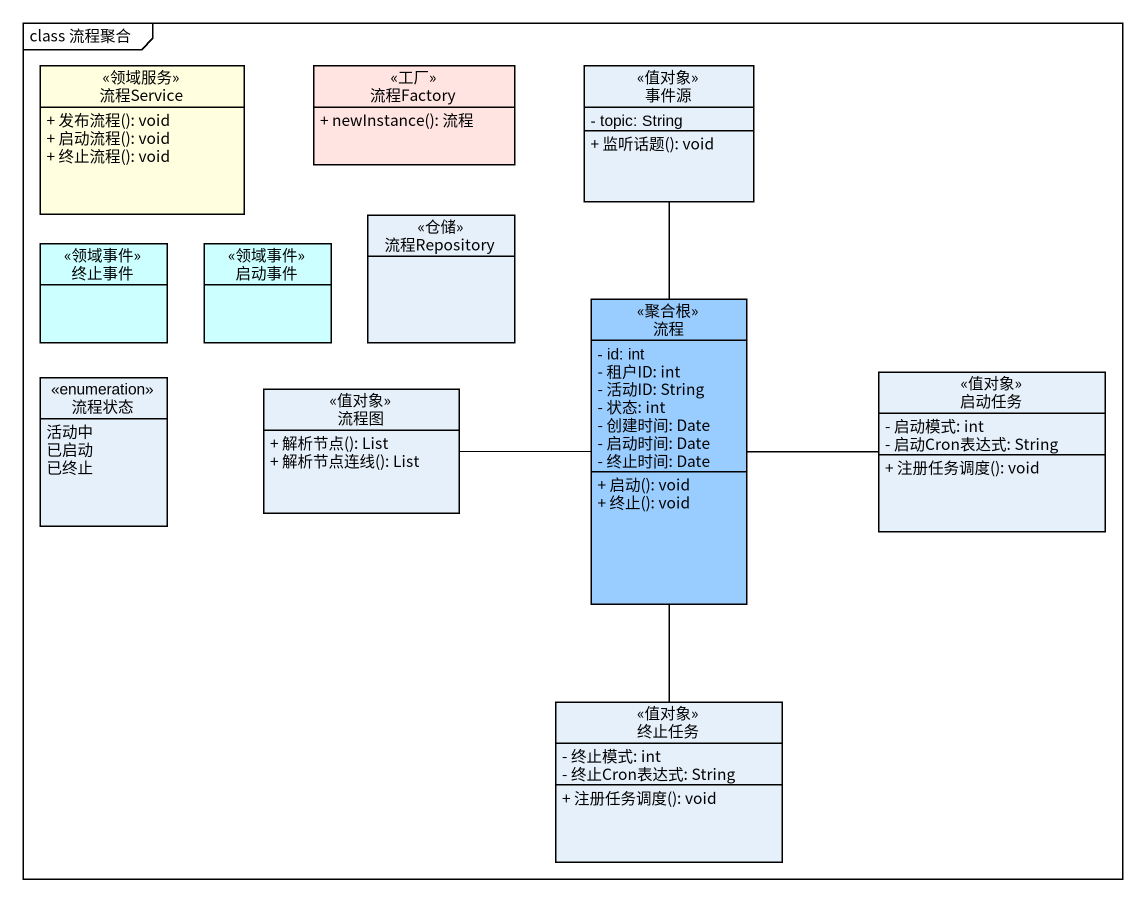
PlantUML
@startuml
mainframe class 流程聚合
hide circle
hide empty members
skinparam classAttributeIconSize 0
class 流程Service <<领域服务>> #FFFFE0 {
  + 发布流程(): void
  + 启动流程(): void
  + 终止流程(): void
}
class 流程Factory <<工厂>> #FFE4E1 {
  + newInstance(): 流程
}
class 事件源 <<值对象>> {
  - topic: String
  + 监听话题(): void
}
interface 流程Repository <<仓储>>
class 终止事件 <<领域事件>> #CCFFFF
class 启动事件 <<领域事件>> #CCFFFF
class 流程 <<聚合根>> #99CCFF {
  - id: int
  - 租户ID: int
  - 活动ID: String
  - 状态: int
  - 创建时间: Date
  - 启动时间: Date
  - 终止时间: Date
  + 启动(): void
  + 终止(): void
}
enum 流程状态 {
  活动中
  已启动
  已终止
}
class 流程图 <<值对象>> {
  + 解析节点(): List
  + 解析节点连线(): List
}
class 启动任务 <<值对象>> {
  - 启动模式: int
  - 启动Cron表达式: String
  + 注册任务调度(): void
}
class 终止任务 <<值对象>> {
  - 终止模式: int
  - 终止Cron表达式: String
  + 注册任务调度(): void
}
事件源 -- 流程
流程 -left- 流程图
流程 -right- 启动任务
流程 -- 终止任务
@enduml
